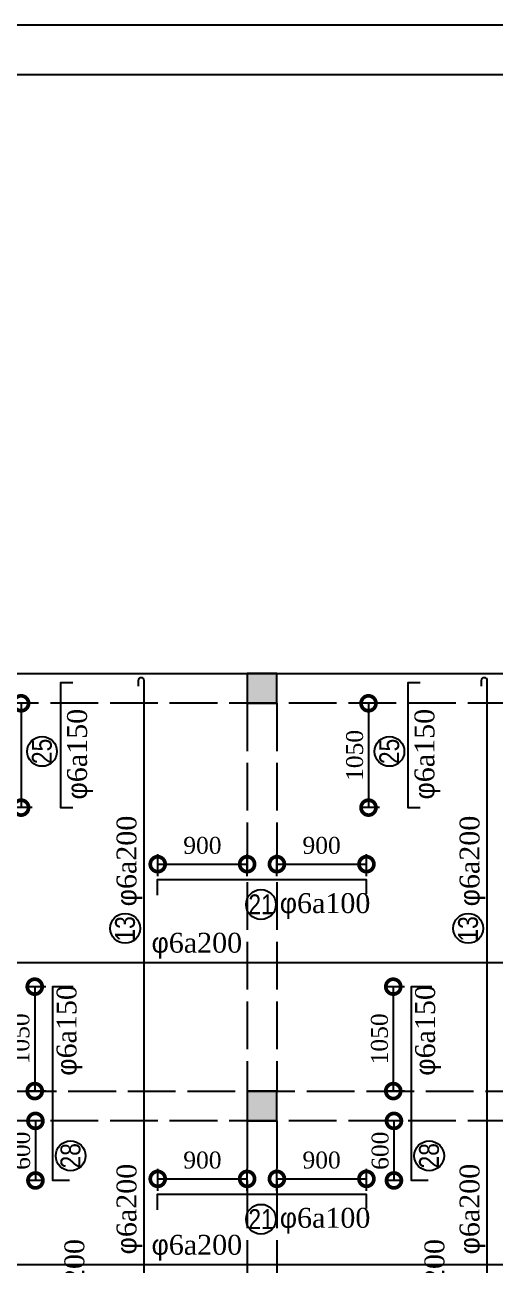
# Model space of a CAD drawing. Extents: x -105064 to -20964, y -943 to 58457.
# Drawn here: x -81334 to -76599, y 45981 to 58457 of the extents above; entities that cross this region are included whole.
import ezdxf

# ---------------------------------------------------------------- set-up
doc = ezdxf.new("R2010")
doc.units = 0
doc.header["$LTSCALE"] = 40
doc.linetypes.add('ACAD_ISO02W100', pattern=[15, 12, -3])
doc.layers.get('0').update_dxf_attribs({"linetype": 'CONTINUOUS'})
doc.layers.get('DEFPOINTS').update_dxf_attribs({"linetype": 'CONTINUOUS'})
for name, color, linetype in [('COT', 3, 'CONTINUOUS'), ('KTHUOT', 6, 'CONTINUOUS'), ('MANH', 2, 'CONTINUOUS'), ('TEXT', 7, 'CONTINUOUS'), ('THEP', 1, 'CONTINUOUS'), ('TUONG', 7, 'CONTINUOUS')]:
    doc.layers.add(name, color=color, linetype=linetype)
doc.styles.add('DIM-NEW', font='')
doc.styles.add('VNI-HELVE', font='')
doc.styles.add('VNI-TIMES', font='')
doc.styles.get('DIM-NEW').set_extended_font_data('VNI-Helve-Condense')
doc.styles.get('VNI-HELVE').set_extended_font_data('VNI-Helve')
doc.styles.get('VNI-TIMES').set_extended_font_data('VNI-Times')
doc.dimstyles.new('D1', dxfattribs={"dimscale": 0, "dimtxt": 300, "dimasz": 250, "dimexe": 250, "dimexo": 0, "dimgap": 160, "dimtad": 1, "dimdec": 0, "dimdsep": 46, "dimtxsty": 'VNI-HELVE', "dimblk1": 'ARCHTICK', "dimblk2": 'ARCHTICK', "dimsah": 1, "dimcen": 2.5, "dimclrd": 6, "dimclre": 6, "dimclrt": 6, "dimadec": 0, "dimazin": 0, "dimtfac": 1, "dimtdec": 0, "dimtmove": 0, "dimatfit": 3, "dimldrblk": 'ARCHTICK', "dimfxl": 1, "dimtolj": 1, "dimtzin": 0, "dimarcsym": 0})

# ---------------------------------------------------------------- blocks, each defined once
blk = doc.blocks.new('_DotSmall')
at = {"color": 0, "linetype": 'ByBlock', "const_width": 0.5}
blk.add_lwpolyline([(-0.0625, 0, 1), (0.0625, 0, 1)], format="xyb", close=True, dxfattribs=at)
blk = doc.blocks.new('*D48')
at = {"layer": 'DEFPOINTS', "color": 0, "linetype": 'Continuous', "transparency": 16777216}
for p in [(-79096, 50014), (-79996, 49825), (-79096, 49825)]:
    blk.add_point(p, dxfattribs=at)
at = {"layer": 'KTHUOT', "color": 9, "linetype": 'Continuous', "lineweight": -2, "transparency": 16777216}
for p, q in [((-79996, 49895), (-79996, 50114)), ((-79096, 49895), (-79096, 50114)), ((-79996, 50014), (-79096, 50014))]:
    blk.add_line(p, q, dxfattribs=at)
at = {"layer": 'KTHUOT', "color": 9, "linetype": 'Continuous', "lineweight": -2, "transparency": 16777216, "xscale": 300, "yscale": 300, "zscale": 300, "rotation": 180}
blk.add_blockref('_DotSmall', (-79996, 50014), dxfattribs=at)
at = {"layer": 'KTHUOT', "color": 9, "linetype": 'Continuous', "lineweight": -2, "transparency": 16777216, "xscale": 300, "yscale": 300, "zscale": 300}
blk.add_blockref('_DotSmall', (-79096, 50014), dxfattribs=at)
at = {"layer": 'KTHUOT', "color": 7, "linetype": 'Continuous', "transparency": 16777216, "insert": (-79546, 50202), "char_height": 170, "attachment_point": 5, "style": 'VNI-TIMES'}
blk.add_mtext('\\A1;900', dxfattribs=at)
blk = doc.blocks.new('_ARCHTICK')
at = {"color": 0, "linetype": 'ByBlock', "const_width": 0.15}
blk.add_lwpolyline([(-0.5, -0.5), (0.5, 0.5)], dxfattribs=at)
blk = doc.blocks.new('*D47')
at = {"layer": 'DEFPOINTS', "color": 0, "linetype": 'Continuous', "transparency": 16777216}
for p in [(-77895, 50014), (-78796, 49825), (-77895, 49825)]:
    blk.add_point(p, dxfattribs=at)
at = {"layer": 'KTHUOT', "color": 9, "linetype": 'Continuous', "lineweight": -2, "transparency": 16777216}
for p, q in [((-78796, 49895), (-78796, 50114)), ((-77895, 49895), (-77895, 50114)), ((-78796, 50014), (-77895, 50014))]:
    blk.add_line(p, q, dxfattribs=at)
at = {"layer": 'KTHUOT', "color": 9, "linetype": 'Continuous', "lineweight": -2, "transparency": 16777216, "xscale": 300, "yscale": 300, "zscale": 300, "rotation": 180}
blk.add_blockref('_DotSmall', (-78796, 50014), dxfattribs=at)
at = {"layer": 'KTHUOT', "color": 9, "linetype": 'Continuous', "lineweight": -2, "transparency": 16777216, "xscale": 300, "yscale": 300, "zscale": 300}
blk.add_blockref('_DotSmall', (-77895, 50014), dxfattribs=at)
at = {"layer": 'KTHUOT', "color": 7, "linetype": 'Continuous', "transparency": 16777216, "insert": (-78346, 50202), "char_height": 170, "attachment_point": 5, "style": 'VNI-TIMES'}
blk.add_mtext('\\A1;900', dxfattribs=at)
blk = doc.blocks.new('*D82')
at = {"layer": 'DEFPOINTS', "color": 0, "linetype": 'Continuous', "transparency": 16777216}
for p in [(-77895, 46849), (-78796, 46659), (-77895, 46659)]:
    blk.add_point(p, dxfattribs=at)
at = {"layer": 'KTHUOT', "color": 9, "linetype": 'Continuous', "lineweight": -2, "transparency": 16777216}
for p, q in [((-78796, 46729), (-78796, 46949)), ((-77895, 46729), (-77895, 46949)), ((-78796, 46849), (-77895, 46849))]:
    blk.add_line(p, q, dxfattribs=at)
at = {"layer": 'KTHUOT', "color": 9, "linetype": 'Continuous', "lineweight": -2, "transparency": 16777216, "xscale": 300, "yscale": 300, "zscale": 300, "rotation": 180}
blk.add_blockref('_DotSmall', (-78796, 46849), dxfattribs=at)
at = {"layer": 'KTHUOT', "color": 9, "linetype": 'Continuous', "lineweight": -2, "transparency": 16777216, "xscale": 300, "yscale": 300, "zscale": 300}
blk.add_blockref('_DotSmall', (-77895, 46849), dxfattribs=at)
at = {"layer": 'KTHUOT', "color": 7, "linetype": 'Continuous', "transparency": 16777216, "insert": (-78346, 47037), "char_height": 170, "attachment_point": 5, "style": 'VNI-TIMES'}
blk.add_mtext('\\A1;900', dxfattribs=at)
blk = doc.blocks.new('*D81')
at = {"layer": 'DEFPOINTS', "color": 0, "linetype": 'Continuous', "transparency": 16777216}
for p in [(-79096, 46849), (-79996, 46659), (-79096, 46659)]:
    blk.add_point(p, dxfattribs=at)
at = {"layer": 'KTHUOT', "color": 9, "linetype": 'Continuous', "lineweight": -2, "transparency": 16777216}
for p, q in [((-79996, 46729), (-79996, 46949)), ((-79096, 46729), (-79096, 46949)), ((-79996, 46849), (-79096, 46849))]:
    blk.add_line(p, q, dxfattribs=at)
at = {"layer": 'KTHUOT', "color": 9, "linetype": 'Continuous', "lineweight": -2, "transparency": 16777216, "xscale": 300, "yscale": 300, "zscale": 300, "rotation": 180}
blk.add_blockref('_DotSmall', (-79996, 46849), dxfattribs=at)
at = {"layer": 'KTHUOT', "color": 9, "linetype": 'Continuous', "lineweight": -2, "transparency": 16777216, "xscale": 300, "yscale": 300, "zscale": 300}
blk.add_blockref('_DotSmall', (-79096, 46849), dxfattribs=at)
at = {"layer": 'KTHUOT', "color": 7, "linetype": 'Continuous', "transparency": 16777216, "insert": (-79546, 47037), "char_height": 170, "attachment_point": 5, "style": 'VNI-TIMES'}
blk.add_mtext('\\A1;900', dxfattribs=at)
blk = doc.blocks.new('*D291')
at = {"layer": 'DEFPOINTS', "color": 0, "linetype": 'Continuous', "transparency": 16777216}
for p in [(-81191, 51632), (-81371, 50583), (-81191, 50583)]:
    blk.add_point(p, dxfattribs=at)
at = {"layer": 'KTHUOT', "color": 9, "linetype": 'Continuous', "lineweight": -2, "transparency": 16777216}
for p, q in [((-81261, 51632), (-81441, 51632)), ((-81371, 51632), (-81371, 50583)), ((-81261, 50583), (-81441, 50583))]:
    blk.add_line(p, q, dxfattribs=at)
at = {"layer": 'KTHUOT', "color": 9, "linetype": 'Continuous', "lineweight": -2, "transparency": 16777216, "xscale": 300, "yscale": 300, "zscale": 300}
for p, rotation in [((-81371, 51632), 90), ((-81371, 50583), 270)]:
    blk.add_blockref('_DotSmall', p, dxfattribs=dict(at, rotation=rotation))
at = {"layer": 'KTHUOT', "color": 7, "linetype": 'Continuous', "transparency": 16777216, "insert": (-81510, 51108), "char_height": 170, "attachment_point": 5, "rotation": 90, "style": 'VNI-TIMES'}
blk.add_mtext('\\A1;1050', dxfattribs=at)
blk = doc.blocks.new('*D292')
at = {"layer": 'DEFPOINTS', "color": 0, "linetype": 'Continuous', "transparency": 16777216}
for p in [(-77694, 51632), (-77874, 50583), (-77694, 50583)]:
    blk.add_point(p, dxfattribs=at)
at = {"layer": 'KTHUOT', "color": 9, "linetype": 'Continuous', "lineweight": -2, "transparency": 16777216}
for p, q in [((-77764, 51632), (-77944, 51632)), ((-77874, 51632), (-77874, 50583)), ((-77764, 50583), (-77944, 50583))]:
    blk.add_line(p, q, dxfattribs=at)
at = {"layer": 'KTHUOT', "color": 9, "linetype": 'Continuous', "lineweight": -2, "transparency": 16777216, "xscale": 300, "yscale": 300, "zscale": 300}
for p, rotation in [((-77874, 51632), 90), ((-77874, 50583), 270)]:
    blk.add_blockref('_DotSmall', p, dxfattribs=dict(at, rotation=rotation))
at = {"layer": 'KTHUOT', "color": 7, "linetype": 'Continuous', "transparency": 16777216, "insert": (-78013, 51108), "char_height": 170, "attachment_point": 5, "rotation": 90, "style": 'VNI-TIMES'}
blk.add_mtext('\\A1;1050', dxfattribs=at)
blk = doc.blocks.new('*D318')
at = {"layer": 'DEFPOINTS', "color": 0, "linetype": 'Continuous', "transparency": 16777216}
for p in [(-81052, 48782), (-81234, 47732), (-81052, 47732)]:
    blk.add_point(p, dxfattribs=at)
at = {"layer": 'KTHUOT', "color": 9, "linetype": 'Continuous', "lineweight": -2, "transparency": 16777216}
for p, q in [((-81122, 48782), (-81304, 48782)), ((-81234, 48782), (-81234, 47732)), ((-81122, 47732), (-81304, 47732))]:
    blk.add_line(p, q, dxfattribs=at)
at = {"layer": 'KTHUOT', "color": 9, "linetype": 'Continuous', "lineweight": -2, "transparency": 16777216, "xscale": 300, "yscale": 300, "zscale": 300}
for p, rotation in [((-81234, 48782), 90), ((-81234, 47732), 270)]:
    blk.add_blockref('_DotSmall', p, dxfattribs=dict(at, rotation=rotation))
at = {"layer": 'KTHUOT', "color": 7, "linetype": 'Continuous', "transparency": 16777216, "insert": (-81372, 48257), "char_height": 170, "attachment_point": 5, "rotation": 90, "style": 'VNI-TIMES'}
blk.add_mtext('\\A1;1050', dxfattribs=at)
blk = doc.blocks.new('*D319')
at = {"layer": 'DEFPOINTS', "color": 0, "linetype": 'Continuous', "transparency": 16777216}
for p in [(-81094, 47432), (-81227, 46833), (-81094, 46833)]:
    blk.add_point(p, dxfattribs=at)
at = {"layer": 'KTHUOT', "color": 9, "linetype": 'Continuous', "lineweight": -2, "transparency": 16777216}
for p, q in [((-81164, 47432), (-81297, 47432)), ((-81227, 47432), (-81227, 46833)), ((-81164, 46833), (-81297, 46833))]:
    blk.add_line(p, q, dxfattribs=at)
at = {"layer": 'KTHUOT', "color": 9, "linetype": 'Continuous', "lineweight": -2, "transparency": 16777216, "xscale": 300, "yscale": 300, "zscale": 300}
for p, rotation in [((-81227, 47432), 90), ((-81227, 46833), 270)]:
    blk.add_blockref('_DotSmall', p, dxfattribs=dict(at, rotation=rotation))
at = {"layer": 'KTHUOT', "color": 7, "linetype": 'Continuous', "transparency": 16777216, "insert": (-81365, 47132), "char_height": 170, "attachment_point": 5, "rotation": 90, "style": 'VNI-TIMES'}
blk.add_mtext('\\A1;600', dxfattribs=at)
blk = doc.blocks.new('*D320')
at = {"layer": 'DEFPOINTS', "color": 0, "linetype": 'Continuous', "transparency": 16777216}
for p in [(-77442, 48782), (-77625, 47732), (-77442, 47732)]:
    blk.add_point(p, dxfattribs=at)
at = {"layer": 'KTHUOT', "color": 9, "linetype": 'Continuous', "lineweight": -2, "transparency": 16777216}
for p, q in [((-77512, 48782), (-77695, 48782)), ((-77625, 48782), (-77625, 47732)), ((-77512, 47732), (-77695, 47732))]:
    blk.add_line(p, q, dxfattribs=at)
at = {"layer": 'KTHUOT', "color": 9, "linetype": 'Continuous', "lineweight": -2, "transparency": 16777216, "xscale": 300, "yscale": 300, "zscale": 300}
for p, rotation in [((-77625, 48782), 90), ((-77625, 47732), 270)]:
    blk.add_blockref('_DotSmall', p, dxfattribs=dict(at, rotation=rotation))
at = {"layer": 'KTHUOT', "color": 7, "linetype": 'Continuous', "transparency": 16777216, "insert": (-77763, 48257), "char_height": 170, "attachment_point": 5, "rotation": 90, "style": 'VNI-TIMES'}
blk.add_mtext('\\A1;1050', dxfattribs=at)
blk = doc.blocks.new('*D321')
at = {"layer": 'DEFPOINTS', "color": 0, "linetype": 'Continuous', "transparency": 16777216}
for p in [(-77485, 47432), (-77618, 46833), (-77485, 46833)]:
    blk.add_point(p, dxfattribs=at)
at = {"layer": 'KTHUOT', "color": 9, "linetype": 'Continuous', "lineweight": -2, "transparency": 16777216}
for p, q in [((-77555, 47432), (-77688, 47432)), ((-77618, 47432), (-77618, 46833)), ((-77555, 46833), (-77688, 46833))]:
    blk.add_line(p, q, dxfattribs=at)
at = {"layer": 'KTHUOT', "color": 9, "linetype": 'Continuous', "lineweight": -2, "transparency": 16777216, "xscale": 300, "yscale": 300, "zscale": 300}
for p, rotation in [((-77618, 47432), 90), ((-77618, 46833), 270)]:
    blk.add_blockref('_DotSmall', p, dxfattribs=dict(at, rotation=rotation))
at = {"layer": 'KTHUOT', "color": 7, "linetype": 'Continuous', "transparency": 16777216, "insert": (-77756, 47132), "char_height": 170, "attachment_point": 5, "rotation": 90, "style": 'VNI-TIMES'}
blk.add_mtext('\\A1;600', dxfattribs=at)

msp = doc.modelspace()

# ---------------------------------------------------------------- linework, layer by layer
at = {"layer": 'COT'}
for points in [[(-79095.8, 51632.4), (-78795.8, 51632.4), (-78795.8, 51932.4), (-79095.8, 51932.4)], [(-79095.8, 47432.4), (-78795.8, 47432.4), (-78795.8, 47732.4), (-79095.8, 47732.4)]]:
    msp.add_lwpolyline(points, close=True, dxfattribs=at)
for points in [[(-79095.8, 51632.4), (-78795.8, 51632.4), (-79095.8, 51932.4), (-78795.8, 51932.4)], [(-79095.8, 47432.4), (-78795.8, 47432.4), (-79095.8, 47732.4), (-78795.8, 47732.4)]]:
    msp.add_solid(points, dxfattribs=at)
at = {"layer": 'KTHUOT', "color": 6, "linetype": 'Continuous'}
for centre in [(-81160.6, 51148.3), (-81160.6, 51148.3), (-77663.6, 51148.3), (-78956.3, 49608), (-80323.6, 49368.8), (-76870.4, 49368.8), (-80872.9, 47080.9), (-77263.5, 47080.9), (-78956.3, 46442.7)]:
    msp.add_circle(centre, 150, dxfattribs=at)
at = {"layer": 'MANH', "linetype": 'ACAD_ISO02W100'}
for p, q in [((-78795.8, 51632.4), (-82395.8, 51632.4)), ((-79095.8, 51632.4), (-79095.8, 47732.4)), ((-75195.8, 51632.4), (-78795.8, 51632.4)), ((-78795.8, 51632.4), (-78795.8, 47732.4)), ((-82695.8, 47732.4), (-79095.8, 47732.4)), ((-79095.8, 47732.4), (-75495.8, 47732.4)), ((-78795.8, 47432.4), (-82395.8, 47432.4)), ((-79095.8, 47432.4), (-79095.8, 43532.4)), ((-75195.8, 47432.4), (-78795.8, 47432.4)), ((-78795.8, 47432.4), (-78795.8, 43532.4))]:
    msp.add_line(p, q, dxfattribs=at)
at = {"layer": 'MANH', "color": 2, "linetype": 'Continuous'}
msp.add_lwpolyline([(-81495.8, 51932.4), (-76395.8, 51932.4)], dxfattribs=at)
at = {"layer": 'THEP'}
for points in [[(-80850.7, 51838.3), (-80974.2, 51838.3), (-80974.2, 50582.7), (-80850.7, 50582.7)], [(-77353.6, 51838.3), (-77477.1, 51838.3), (-77477.1, 50582.7), (-77353.6, 50582.7)], [(-79996.5, 49703.6), (-79996.5, 49860.5), (-77896.1, 49860.5), (-77896.1, 49715.7)], [(-80883.7, 46832.5), (-81051.5, 46832.5), (-81051.5, 48782.5), (-80846.6, 48782.5)], [(-77274.3, 46832.5), (-77442.2, 46832.5), (-77442.2, 48782.5), (-77237.3, 48782.5)], [(-79996.5, 46538.4), (-79996.5, 46695.3), (-77896.1, 46695.3), (-77896.1, 46550.5)]]:
    msp.add_lwpolyline(points, dxfattribs=at)
for points in [[(-80202.9, 45238.8), (-80202.9, 45189.4, 1), (-80132, 45189.4), (-80132, 51858.6, 1), (-80193.5, 51858.6), (-80193.5, 51805.4)], [(-76749.8, 45241.4), (-76749.8, 45189.4, 1), (-76678.8, 45189.4), (-76678.8, 51858.6, 1), (-76740.4, 51858.6), (-76740.4, 51805.4)], [(-71787.3, 49113.6), (-71702.2, 49113.6, -1), (-71702.2, 49023.3), (-71702.2, 49023.3), (-99389.6, 49023.3, -1), (-99389.6, 49108.2), (-99325.5, 49108.2)], [(-71787.3, 46075.4), (-71702.2, 46075.4, -1), (-71702.2, 45985.1), (-71702.2, 45985.1), (-99389.6, 45985.1, -1), (-99389.6, 46070), (-99325.5, 46070)]]:
    msp.add_lwpolyline(points, format="xyb", dxfattribs=at)
at = {"layer": 'TUONG', "color": 3, "linetype": 'Continuous'}
for points in [[(-105063.8, -943.4), (-105063.8, 58456.6), (-20963.8, 58456.6), (-20963.8, -943.4), (-105063.8, -943.4)], [(-104563.8, -443.4), (-104563.8, 57956.6), (-21463.8, 57956.6), (-21463.8, -443.4)]]:
    msp.add_lwpolyline(points, close=True, dxfattribs=at)

# ---------------------------------------------------------------- texts
at = {"layer": 'TEXT', "style": 'DIM-NEW'}
for s, p in [('25', (-81062.6, 51021)), ('25', (-81062.6, 51021)), ('25', (-77565.5, 51021)), ('13', (-80225.5, 49235.8)), ('13', (-76772.3, 49235.8)), ('28', (-80774.8, 46953.6)), ('28', (-77165.4, 46953.6))]:
    msp.add_text(s, height=200, rotation=90, dxfattribs=at).set_placement(p)
for p in [(-79083.5, 49509.9), (-79083.5, 46344.6)]:
    msp.add_text('21', height=200, dxfattribs=at).set_placement(p)
at = {"layer": 'TEXT', "char_height": 200, "width": 982.857, "attachment_point": 1, "rotation": 90, "style": 'VNI-TIMES'}
for s, insert in [('{\\fSymbol|b0|i0|c2|p16;f}6a150', (-80908.1, 50664.9)), ('{\\fSymbol|b0|i0|c2|p16;f}6a150', (-77411, 50664.9)), ('{\\fSymbol|b0|i0|c2|p16;f}6a200', (-80410, 49590.3)), ('{\\fSymbol|b0|i0|c2|p16;f}6a200', (-76956.9, 49590.3)), ('{\\fSymbol|b0|i0|c2|p16;f}6a150', (-81013.8, 47886.7)), ('{\\fSymbol|b0|i0|c2|p16;f}6a150', (-77404.4, 47886.7)), ('{\\fSymbol|b0|i0|c2|p16;f}6a200', (-80410, 46089.3)), ('{\\fSymbol|b0|i0|c2|p16;f}6a200', (-76956.9, 46089.3)), ('{\\fSymbol|b0|i0|c2|p16;f}6a200', (-80935.1, 45332.4)), ('{\\fSymbol|b0|i0|c2|p16;f}6a200', (-77310.6, 45332.4))]:
    msp.add_mtext(s, dxfattribs=dict(at, insert=insert))
at = {"layer": 'TEXT', "char_height": 200, "width": 982.857, "attachment_point": 1, "style": 'VNI-TIMES'}
for s, insert in [('{\\fSymbol|b0|i0|c2|p16;f}6a100', (-78767, 49722.3)), ('{\\fSymbol|b0|i0|c2|p16;f}6a200', (-80057.8, 49324.1)), ('{\\fSymbol|b0|i0|c2|p16;f}6a100', (-78767, 46557.1)), ('{\\fSymbol|b0|i0|c2|p16;f}6a200', (-80057.8, 46285.9))]:
    msp.add_mtext(s, dxfattribs=dict(at, insert=insert))

# ---------------------------------------------------------------- dimensions: what is measured, and where the dimension line sits
at = {"layer": 'KTHUOT', "color": 6, "linetype": 'Continuous'}
for base, p1, p2, picture, middle in [((-81371.4, 50582.7), (-81191.5, 51632.4), (-81191.5, 50582.7), '*D291', (-81509.8, 51107.6)), ((-77874.3, 50582.7), (-77694.4, 51632.4), (-77694.4, 50582.7), '*D292', (-78012.7, 51107.6)), ((-81234, 47732.4), (-81051.5, 48782.5), (-81051.5, 47732.4), '*D318', (-81372.4, 48257.5)), ((-77624.6, 47732.4), (-77442.2, 48782.5), (-77442.2, 47732.4), '*D320', (-77763, 48257.5)), ((-81226.9, 46832.5), (-81094, 47432.4), (-81094, 46832.5), '*D319', (-81364.9, 47132.5)), ((-77617.5, 46832.5), (-77484.6, 47432.4), (-77484.6, 46832.5), '*D321', (-77755.5, 47132.5))]:
    dim = msp.add_linear_dim(base=base, p1=p1, p2=p2, angle=90, dimstyle='D1', override={"dimscale": 1, "dimtxt": 170, "dimasz": 300, "dimexe": 70, "dimexo": 70, "dimgap": 50, "dimtxsty": 'VNI-TIMES', "dimblk1": 'DotSmall', "dimblk2": 'DotSmall', "dimclrd": 9, "dimclre": 9, "dimclrt": 7}, dxfattribs=at)
    dim.commit()
    dim.dimension.update_dxf_attribs({"geometry": picture, "text_midpoint": middle})
for base, p1, p2, picture, middle in [((-79095.8347, 50014.1607), (-79996.2719, 49824.52), (-79095.8347, 49824.52), '*D48', (-79546.0533, 50202.1874)), ((-77895.4, 50014.2), (-78795.8, 49824.5), (-77895.4, 49824.5), '*D47', (-78345.6, 50202.2)), ((-79095.8347, 46848.9213), (-79996.2719, 46659.2806), (-79095.8347, 46659.2806), '*D81', (-79546.0533, 47036.948)), ((-77895.4, 46848.9), (-78795.8, 46659.3), (-77895.4, 46659.3), '*D82', (-78345.6, 47036.9))]:
    dim = msp.add_linear_dim(base=base, p1=p1, p2=p2, dimstyle='D1', override={"dimscale": 1, "dimtxt": 170, "dimasz": 300, "dimexe": 100, "dimexo": 70, "dimgap": 100, "dimtxsty": 'VNI-TIMES', "dimblk1": 'DotSmall', "dimblk2": 'DotSmall', "dimclrd": 9, "dimclre": 9, "dimclrt": 7}, dxfattribs=at)
    dim.commit()
    dim.dimension.update_dxf_attribs({"geometry": picture, "text_midpoint": middle})

doc.saveas('drawing.dxf')
